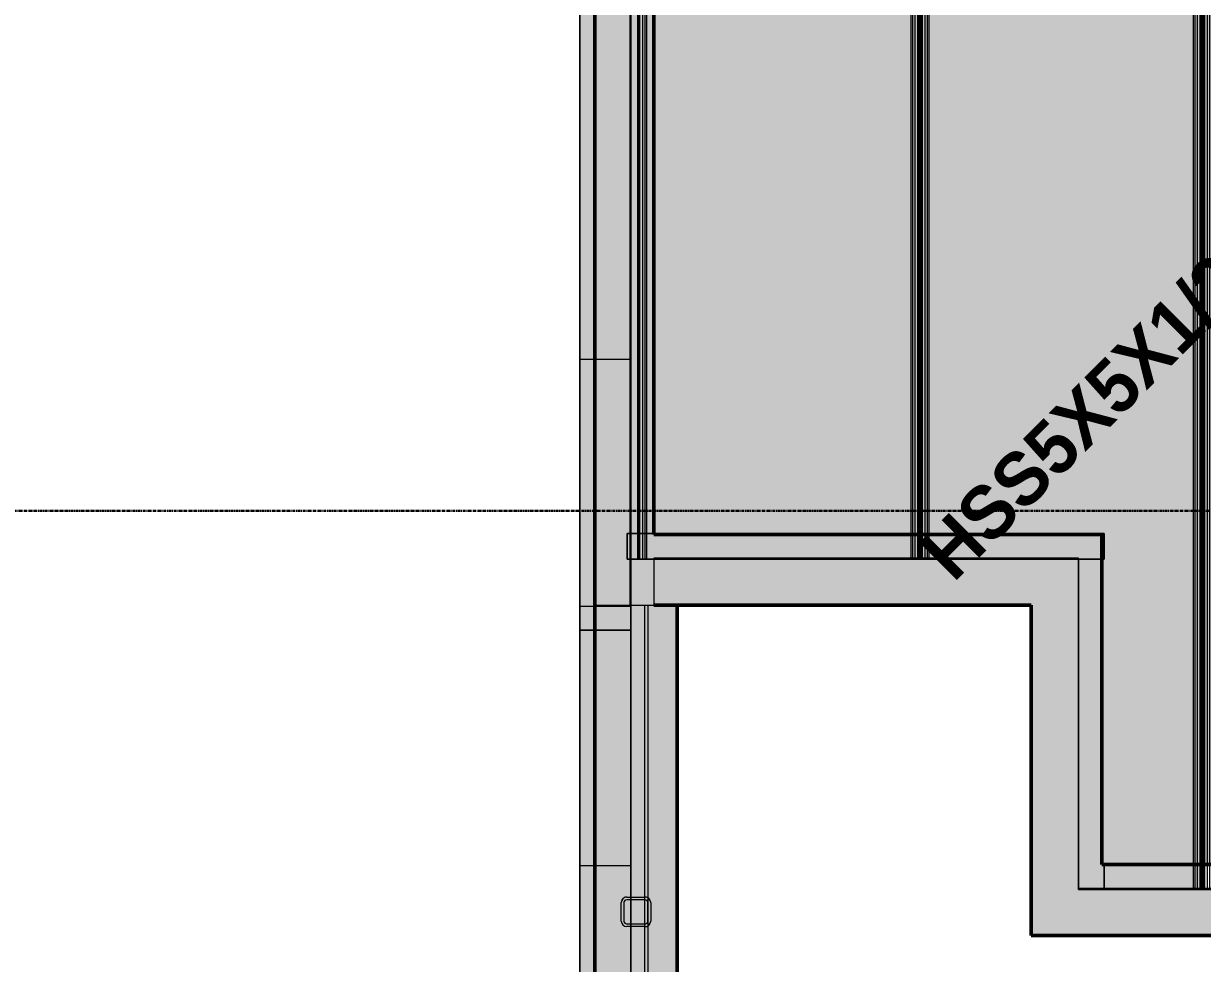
# Model space of a CAD drawing. Header units: inches. Extents: x -4126 to 593, y 9773 to 12297.
# Drawn here: x -3926.2 to -3726.3, y 11770.4 to 11929.9 of the extents above; entities that cross this region are included whole.
import ezdxf

# ---------------------------------------------------------------- set-up
doc = ezdxf.new("R2010")
doc.units = ezdxf.units.IN
doc.header["$MEASUREMENT"] = 0
doc.linetypes.add('Grid Line 1_2_', pattern=[0.875, 0.5, -0.125, 0.125, -0.125])
for name, color, linetype, lineweight in [('A-WALL', 113, 'Continuous', 13), ('S-BEAM', 12, 'Continuous', 9), ('S-COLS', 52, 'Continuous', 9), ('S-COLS-IDEN', 171, 'Continuous', 30), ('S-FNDN', 32, 'Continuous', 13), ('S-GRID', 1, 'Continuous', 9)]:
    doc.layers.add(name, color=color, linetype=linetype, lineweight=lineweight)
doc.styles.add('Century Gothic_B', font='GOTHICB.TTF', dxfattribs={"height": 9})

# ---------------------------------------------------------------- blocks, each defined once
blk = doc.blocks.new('CTR - 1st Phase - Shell_rvt-1-FRAMING PLAN - 1ST FLOOR')
at = {"layer": 'A-WALL', "lineweight": 5, "transparency": 33554585}
h = blk.add_hatch(color=13, dxfattribs=at)
h.paths.add_polyline_path([(-3829.32, 11872.85), (-3829.32, 11933.34), (-3831.82, 11933.34), (-3831.82, 11872.85)], flags=0)
h.paths.add_polyline_path([(-3829.32, 12009.39), (-3829.32, 12032.24), (-3831.82, 12032.24), (-3831.82, 12009.39)], flags=0)
h.paths.add_polyline_path([(-3831.82, 12070.27), (-3829.32, 12070.27), (-3829.32, 12087.19), (-3823.2, 12087.19), (-3823.2, 12089.69), (-3831.82, 12089.69), (-3831.82, 12074.25)], flags=0)
h = blk.add_hatch(color=13, dxfattribs=at)
h.paths.add_polyline_path([(-3823.2, 11872.85), (-3823.2, 11933.34), (-3829.32, 11933.34), (-3829.32, 11872.85)], flags=0)
h.paths.add_polyline_path([(-3829.32, 12009.39), (-3823.2, 12009.39), (-3823.2, 12032.24), (-3829.32, 12032.24), (-3829.32, 12031.2)], flags=0)
h.paths.add_polyline_path([(-3829.32, 12070.27), (-3823.2, 12070.27), (-3823.2, 12077.19), (-3829.32, 12077.19), (-3829.32, 12074.25)], flags=0)
h.paths.add_polyline_path([(-3823.2, 12081.06), (-3823.2, 12087.19), (-3829.32, 12087.19)], flags=0)
for points in [[(-3831.82, 11830.99), (-3829.32, 11830.99), (-3829.32, 11872.85), (-3831.82, 11872.85), (-3831.82, 11831.19)], [(-3829.32, 11830.99), (-3823.2, 11830.99), (-3823.2, 11838.99), (-3823.82, 11838.99), (-3823.82, 11843.36), (-3823.2, 11843.36), (-3823.2, 11872.85), (-3829.32, 11872.85), (-3829.32, 11831.19)], [(-3831.82, 11786.99), (-3829.32, 11786.99), (-3829.32, 11826.99), (-3831.82, 11826.99), (-3831.82, 11815.92)], [(-3829.32, 11786.99), (-3823.2, 11786.99), (-3823.2, 11826.99), (-3829.32, 11826.99), (-3829.32, 11815.92)], [(-3823.89, 11776.69), (-3823.2, 11776.69), (-3823.2, 11777.15), (-3823.89, 11777.15), (-3824.13, 11777.22), (-3824.3, 11777.39), (-3824.36, 11777.62), (-3824.36, 11780.76), (-3824.3, 11780.99), (-3824.13, 11781.16), (-3823.89, 11781.22), (-3823.2, 11781.22), (-3823.2, 11781.69), (-3823.89, 11781.69), (-3824.36, 11781.56), (-3824.72, 11781.16), (-3824.82, 11780.76), (-3824.82, 11777.62), (-3824.7, 11777.15), (-3824.3, 11776.8), (-3824.13, 11776.75)]]:
    blk.add_hatch(color=13, dxfattribs=at).paths.add_polyline_path(points, flags=0)
h = blk.add_hatch(color=13, dxfattribs=at)
h.paths.add_polyline_path([(-3829.32, 11551.9), (-3829.32, 11567.79), (-3831.82, 11567.79), (-3831.82, 11551.9)], flags=0)
h.paths.add_polyline_path([(-3831.82, 11759.79), (-3829.32, 11759.79), (-3829.32, 11786.99), (-3831.82, 11786.99), (-3831.82, 11772.87)], flags=0)
h.paths.add_polyline_path([(-3829.32, 11826.99), (-3829.32, 11830.99), (-3831.82, 11830.99), (-3831.82, 11826.99)], flags=0)
h = blk.add_hatch(color=13, dxfattribs=at)
h.paths.add_polyline_path([(-3823.32, 11551.9), (-3823.2, 11551.9), (-3823.2, 11567.79), (-3829.32, 11567.79), (-3829.32, 11551.9)], flags=0)
h.paths.add_polyline_path([(-3829.32, 11759.79), (-3823.2, 11759.79), (-3823.2, 11776.69), (-3823.89, 11776.69), (-3824.36, 11776.81), (-3824.72, 11777.22), (-3824.82, 11777.62), (-3824.82, 11780.76), (-3824.7, 11781.22), (-3824.3, 11781.58), (-3823.89, 11781.69), (-3823.2, 11781.69), (-3823.2, 11786.99), (-3829.32, 11786.99), (-3829.32, 11772.87)], flags=0)
h.paths.add_polyline_path([(-3823.2, 11777.15), (-3823.2, 11781.22), (-3823.89, 11781.22), (-3824.13, 11781.16), (-3824.3, 11780.99), (-3824.36, 11780.76), (-3824.36, 11777.62), (-3824.3, 11777.39), (-3824.13, 11777.22), (-3823.89, 11777.15)], flags=0)
h.paths.add_polyline_path([(-3829.32, 11826.99), (-3823.2, 11826.99), (-3823.2, 11830.99), (-3829.32, 11830.99), (-3829.32, 11828.15)], flags=0)
at = {"layer": 'A-WALL', "color": 253}
for p, q in [((-3831.82, 12089.69), (-3831.82, 11872.85)), ((-3823.2, 11872.85), (-3823.2, 12087.19)), ((-3831.82, 11872.85), (-3831.82, 11830.99)), ((-3829.32, 11872.85), (-3831.82, 11872.85)), ((-3823.2, 11872.85), (-3829.32, 11872.85)), ((-3823.2, 11830.99), (-3823.2, 11872.85)), ((-3831.82, 11830.99), (-3831.82, 11826.99)), ((-3829.32, 11830.99), (-3831.82, 11830.99)), ((-3823.2, 11830.99), (-3829.32, 11830.99)), ((-3823.2, 11826.99), (-3823.2, 11830.99)), ((-3831.82, 11826.99), (-3831.82, 11786.99)), ((-3831.82, 11826.99), (-3829.32, 11826.99)), ((-3829.32, 11826.99), (-3823.2, 11826.99)), ((-3823.2, 11786.99), (-3823.2, 11826.99)), ((-3831.82, 11786.99), (-3831.82, 11759.79)), ((-3829.32, 11786.99), (-3831.82, 11786.99)), ((-3823.2, 11786.99), (-3829.32, 11786.99)), ((-3823.2, 11781.69), (-3823.2, 11786.99)), ((-3823.2, 11781.22), (-3823.2, 11781.69)), ((-3823.2, 11777.15), (-3823.2, 11781.22)), ((-3823.2, 11776.69), (-3823.2, 11777.15)), ((-3823.2, 11759.79), (-3823.2, 11776.69))]:
    blk.add_line(p, q, dxfattribs=at)
at = {"layer": 'A-WALL', "color": 33}
for p, q in [((-3831.82, 11551.9), (-3831.82, 11933.34)), ((-3823.2, 11933.34), (-3823.2, 11843.36)), ((-3823.2, 11843.33), (-3823.2, 11838.99)), ((-3823.2, 11838.99), (-3823.2, 11781.69)), ((-3829.32, 11830.99), (-3831.82, 11830.99)), ((-3823.2, 11830.99), (-3829.32, 11830.99)), ((-3829.32, 11826.99), (-3831.82, 11826.99)), ((-3823.2, 11826.99), (-3829.32, 11826.99)), ((-3829.32, 11786.99), (-3831.82, 11786.99)), ((-3823.2, 11786.99), (-3829.32, 11786.99)), ((-3823.2, 11781.69), (-3823.2, 11781.22)), ((-3823.2, 11781.22), (-3823.2, 11777.15)), ((-3823.2, 11777.15), (-3823.2, 11776.69)), ((-3823.2, 11776.69), (-3823.2, 11556.21))]:
    blk.add_line(p, q, dxfattribs=at)
blk = doc.blocks.new('CTR - 1st Phase - Common Walls_rvt-1-FRAMING PLAN - 1ST FLOOR')
at = {"layer": 'A-WALL', "lineweight": 5, "transparency": 33554585}
for points in [[(-3823.2, 11838.99), (-3823.2, 11843.36), (-3823.82, 11843.36), (-3823.82, 11838.99)], [(-3822.07, 11838.99), (-3822.07, 11843.36), (-3823.2, 11843.33), (-3823.2, 11838.99)], [(-3774.23, 11843.19), (-3773.77, 11843.19), (-3773.77, 11843.36), (-3774.61, 11843.36), (-3774.61, 11843.19)], [(-3773.77, 11838.99), (-3773.77, 11839.19), (-3774.61, 11839.19), (-3774.61, 11838.99), (-3774.15, 11838.99)], [(-3747.52, 11838.99), (-3747.35, 11839.19), (-3755.32, 11839.19), (-3755.32, 11838.99)], [(-3747.32, 11838.99), (-3747.34, 11839.17), (-3747.52, 11838.99)], [(-3727.55, 11787.19), (-3727.15, 11787.19), (-3727.15, 11787.36), (-3727.55, 11787.36)], [(-3727.15, 11782.99), (-3727.15, 11783.19), (-3727.55, 11783.19), (-3727.55, 11782.99)]]:
    blk.add_hatch(color=8, dxfattribs=at).paths.add_polyline_path(points, flags=0)
h = blk.add_hatch(color=8, dxfattribs=at)
h.paths.add_polyline_path([(-3822.03, 11838.99), (-3821.66, 11838.99), (-3821.66, 11843.36), (-3822.07, 11843.36), (-3822.07, 11838.99)], flags=0)
h.paths.add_polyline_path([(-3774.19, 11839.19), (-3773.77, 11839.19), (-3773.77, 11843.19), (-3774.61, 11843.19), (-3774.61, 11839.19), (-3774.23, 11839.19)], flags=0)
h = blk.add_hatch(color=8, dxfattribs=at)
h.paths.add_polyline_path([(-3821.66, 11838.99), (-3821.23, 11838.99), (-3821.23, 11843.36), (-3821.66, 11843.36), (-3821.66, 11839.19)], flags=0)
h.paths.add_polyline_path([(-3820.83, 11838.99), (-3819.32, 11838.99), (-3819.32, 11839.19), (-3775.43, 11839.19), (-3775.43, 11843.19), (-3819.32, 11843.19), (-3819.32, 11843.36), (-3820.83, 11843.36), (-3820.83, 11839.19)], flags=0)
h.paths.add_polyline_path([(-3743.32, 11838.99), (-3743.32, 11843.19), (-3772.95, 11843.19), (-3772.95, 11839.19), (-3747.32, 11839.19), (-3747.32, 11838.99)], flags=0)
h.paths.add_polyline_path([(-3774.61, 11839.19), (-3774.61, 11843.19), (-3775.04, 11843.19), (-3775.04, 11839.19)], flags=0)
h.paths.add_polyline_path([(-3773.77, 11839.19), (-3773.34, 11839.19), (-3773.34, 11843.19), (-3773.77, 11843.19), (-3773.77, 11840.5)], flags=0)
h = blk.add_hatch(color=8, dxfattribs=at)
h.paths.add_polyline_path([(-3821.23, 11838.99), (-3820.83, 11838.99), (-3820.83, 11843.36), (-3821.23, 11843.36), (-3821.23, 11839.19)], flags=0)
h.paths.add_polyline_path([(-3773.34, 11839.19), (-3772.95, 11839.19), (-3772.95, 11843.19), (-3773.34, 11843.19), (-3773.34, 11840.48)], flags=0)
h.paths.add_polyline_path([(-3775.04, 11839.19), (-3775.04, 11843.19), (-3775.43, 11843.19), (-3775.43, 11839.19)], flags=0)
h = blk.add_hatch(color=8, dxfattribs=at)
h.paths.add_polyline_path([(-3775.43, 11838.99), (-3775.04, 11838.99), (-3775.04, 11839.19), (-3775.43, 11839.19)], flags=0)
h.paths.add_polyline_path([(-3773.34, 11838.99), (-3772.95, 11838.99), (-3772.95, 11839.19), (-3773.34, 11839.19)], flags=0)
h.paths.add_polyline_path([(-3743.32, 11838.99), (-3742.95, 11838.99), (-3742.95, 11843.36), (-3772.95, 11843.36), (-3772.95, 11843.19), (-3743.32, 11843.19), (-3743.32, 11842.99)], flags=0)
h.paths.add_polyline_path([(-3801.85, 11843.19), (-3775.43, 11843.19), (-3775.43, 11843.36), (-3819.32, 11843.36), (-3819.32, 11843.19)], flags=0)
h.paths.add_polyline_path([(-3773.77, 11843.19), (-3773.34, 11843.19), (-3773.34, 11843.36), (-3773.77, 11843.36)], flags=0)
h.paths.add_polyline_path([(-3775.04, 11843.19), (-3774.61, 11843.19), (-3774.61, 11843.36), (-3775.04, 11843.36)], flags=0)
h = blk.add_hatch(color=8, dxfattribs=at)
h.paths.add_polyline_path([(-3775.04, 11843.19), (-3775.04, 11843.36), (-3775.43, 11843.36), (-3775.43, 11843.19)], flags=0)
h.paths.add_polyline_path([(-3772.95, 11843.19), (-3772.95, 11843.36), (-3773.34, 11843.36), (-3773.34, 11843.19)], flags=0)
h = blk.add_hatch(color=8, dxfattribs=at)
h.paths.add_polyline_path([(-3775.04, 11838.99), (-3774.61, 11838.99), (-3774.61, 11839.19), (-3775.04, 11839.19)], flags=0)
h.paths.add_polyline_path([(-3819.32, 11838.99), (-3775.43, 11838.99), (-3775.43, 11839.19), (-3819.32, 11839.19)], flags=0)
h.paths.add_polyline_path([(-3773.77, 11838.99), (-3773.34, 11838.99), (-3773.34, 11839.19), (-3773.77, 11839.19)], flags=0)
h.paths.add_polyline_path([(-3772.95, 11838.99), (-3755.32, 11838.99), (-3755.32, 11839.19), (-3772.95, 11839.19)], flags=0)
h = blk.add_hatch(color=8, dxfattribs=at)
h.paths.add_polyline_path([(-3727.15, 11783.19), (-3727.15, 11787.19), (-3727.55, 11787.19), (-3727.55, 11783.19)], flags=0)
h.paths.add_polyline_path([(-3725.89, 11787.19), (-3725.89, 11787.36), (-3727.15, 11787.36), (-3727.15, 11787.19), (-3726.27, 11787.19)], flags=0)
h.paths.add_polyline_path([(-3742.95, 11787.19), (-3727.55, 11787.19), (-3727.55, 11787.36), (-3742.95, 11787.36)], flags=0)
h.paths.add_polyline_path([(-3247.49, 11787.19), (-3247.07, 11787.19), (-3247.07, 11787.36), (-3247.91, 11787.36), (-3247.91, 11787.19), (-3247.53, 11787.19)], flags=0)
h.paths.add_polyline_path([(-3294.95, 11787.19), (-3294.95, 11787.36), (-3295.79, 11787.36), (-3295.79, 11787.19), (-3295.33, 11787.19)], flags=0)
h.paths.add_polyline_path([(-3342.84, 11787.19), (-3342.84, 11787.36), (-3343.67, 11787.36), (-3343.67, 11787.19), (-3343.21, 11787.19)], flags=0)
h.paths.add_polyline_path([(-3678.43, 11787.19), (-3678.01, 11787.19), (-3678.01, 11787.36), (-3678.84, 11787.36), (-3678.84, 11787.19), (-3678.47, 11787.19)], flags=0)
h.paths.add_polyline_path([(-3390.72, 11787.19), (-3390.72, 11787.36), (-3391.55, 11787.36), (-3391.55, 11787.19), (-3391.09, 11787.19)], flags=0)
h.paths.add_polyline_path([(-3630.54, 11787.19), (-3630.13, 11787.19), (-3630.13, 11787.36), (-3630.96, 11787.36), (-3630.96, 11787.19), (-3630.59, 11787.19)], flags=0)
h.paths.add_polyline_path([(-3438.6, 11787.19), (-3438.6, 11787.36), (-3439.43, 11787.36), (-3439.43, 11787.19), (-3438.98, 11787.19)], flags=0)
h.paths.add_polyline_path([(-3582.66, 11787.19), (-3582.25, 11787.19), (-3582.25, 11787.36), (-3583.08, 11787.36), (-3583.08, 11787.19), (-3582.7, 11787.19)], flags=0)
h.paths.add_polyline_path([(-3486.48, 11787.19), (-3486.48, 11787.36), (-3487.32, 11787.36), (-3487.32, 11787.19), (-3486.86, 11787.19)], flags=0)
h.paths.add_polyline_path([(-3534.78, 11787.19), (-3534.36, 11787.19), (-3534.36, 11787.36), (-3535.2, 11787.36), (-3535.2, 11787.19), (-3534.82, 11787.19)], flags=0)
h = blk.add_hatch(color=8, dxfattribs=at)
h.paths.add_polyline_path([(-3391.55, 11783.19), (-3390.72, 11783.19), (-3390.72, 11787.19), (-3391.55, 11787.19), (-3391.55, 11786.1)], flags=0)
h.paths.add_polyline_path([(-3247.07, 11783.19), (-3247.07, 11787.19), (-3247.91, 11787.19), (-3247.91, 11783.19), (-3247.45, 11783.19)], flags=0)
h.paths.add_polyline_path([(-3582.25, 11783.19), (-3582.25, 11787.19), (-3583.08, 11787.19), (-3583.08, 11783.19), (-3582.62, 11783.19)], flags=0)
h.paths.add_polyline_path([(-3534.78, 11783.19), (-3534.36, 11783.19), (-3534.36, 11787.19), (-3535.2, 11787.19), (-3535.2, 11783.19), (-3534.82, 11783.19)], flags=0)
h.paths.add_polyline_path([(-3726.31, 11783.19), (-3725.89, 11783.19), (-3725.89, 11787.19), (-3727.15, 11787.19), (-3727.15, 11783.19), (-3726.35, 11783.19)], flags=0)
h.paths.add_polyline_path([(-3294.95, 11783.19), (-3294.95, 11787.19), (-3295.79, 11787.19), (-3295.79, 11783.19), (-3295.33, 11783.19)], flags=0)
h.paths.add_polyline_path([(-3742.95, 11783.19), (-3727.55, 11783.19), (-3727.55, 11787.19), (-3742.95, 11787.18)], flags=0)
h.paths.add_polyline_path([(-3342.84, 11783.19), (-3342.84, 11787.19), (-3343.67, 11787.19), (-3343.67, 11783.19), (-3343.21, 11783.19)], flags=0)
h.paths.add_polyline_path([(-3486.9, 11783.19), (-3486.48, 11783.19), (-3486.48, 11787.19), (-3487.32, 11787.19), (-3487.32, 11783.19), (-3486.94, 11783.19)], flags=0)
h.paths.add_polyline_path([(-3630.13, 11783.19), (-3630.13, 11787.19), (-3630.96, 11787.19), (-3630.96, 11783.19), (-3630.5, 11783.19)], flags=0)
h.paths.add_polyline_path([(-3678.43, 11783.19), (-3678.01, 11783.19), (-3678.01, 11787.19), (-3678.84, 11787.19), (-3678.84, 11783.19), (-3678.47, 11783.19)], flags=0)
h.paths.add_polyline_path([(-3439.02, 11783.19), (-3438.6, 11783.19), (-3438.6, 11787.19), (-3439.43, 11787.19), (-3439.43, 11783.19), (-3439.06, 11783.19)], flags=0)
h = blk.add_hatch(color=8, dxfattribs=at)
h.paths.add_polyline_path([(-3247.07, 11782.99), (-3247.07, 11783.19), (-3247.91, 11783.19), (-3247.91, 11782.99), (-3247.45, 11782.99)], flags=0)
h.paths.add_polyline_path([(-3726.35, 11782.99), (-3725.89, 11782.99), (-3725.89, 11783.19), (-3727.15, 11783.19), (-3727.15, 11782.99), (-3726.72, 11782.99)], flags=0)
h.paths.add_polyline_path([(-3727.55, 11782.99), (-3727.55, 11783.19), (-3742.95, 11783.19), (-3742.95, 11782.99), (-3733.92, 11782.99)], flags=0)
h.paths.add_polyline_path([(-3294.95, 11782.99), (-3294.95, 11783.19), (-3295.79, 11783.19), (-3295.79, 11782.99), (-3295.33, 11782.99)], flags=0)
h.paths.add_polyline_path([(-3678.43, 11782.99), (-3678.01, 11782.99), (-3678.01, 11783.19), (-3678.84, 11783.19), (-3678.84, 11782.99), (-3678.47, 11782.99)], flags=0)
h.paths.add_polyline_path([(-3343.21, 11782.99), (-3342.84, 11782.99), (-3342.84, 11783.19), (-3343.67, 11783.19), (-3343.67, 11782.99), (-3343.25, 11782.99)], flags=0)
h.paths.add_polyline_path([(-3630.54, 11782.99), (-3630.13, 11782.99), (-3630.13, 11783.19), (-3630.96, 11783.19), (-3630.96, 11782.99), (-3630.59, 11782.99)], flags=0)
h.paths.add_polyline_path([(-3390.72, 11782.99), (-3390.72, 11783.19), (-3391.55, 11783.19), (-3391.55, 11782.99), (-3391.09, 11782.99)], flags=0)
h.paths.add_polyline_path([(-3582.66, 11782.99), (-3582.25, 11782.99), (-3582.25, 11783.19), (-3583.08, 11783.19), (-3583.08, 11782.99), (-3582.7, 11782.99)], flags=0)
h.paths.add_polyline_path([(-3438.6, 11782.99), (-3438.6, 11783.19), (-3439.43, 11783.19), (-3439.43, 11782.99), (-3438.98, 11782.99)], flags=0)
h.paths.add_polyline_path([(-3534.78, 11782.99), (-3534.36, 11782.99), (-3534.36, 11783.19), (-3535.2, 11783.19), (-3535.2, 11782.99), (-3534.82, 11782.99)], flags=0)
h.paths.add_polyline_path([(-3486.48, 11782.99), (-3486.48, 11783.19), (-3487.32, 11783.19), (-3487.32, 11782.99), (-3486.86, 11782.99)], flags=0)
at = {"layer": 'A-WALL', "color": 33}
for p, q in [((-3823.82, 11843.36), (-3823.2, 11843.36)), ((-3823.2, 11843.36), (-3823.82, 11843.36)), ((-3823.82, 11838.99), (-3823.82, 11843.36)), ((-3823.82, 11843.36), (-3823.82, 11838.99)), ((-3823.82, 11838.99), (-3823.2, 11838.99)), ((-3823.2, 11838.99), (-3823.82, 11838.99))]:
    blk.add_line(p, q, dxfattribs=at)
at = {"layer": 'A-WALL', "color": 253}
for p, q in [((-3823.2, 11843.36), (-3822.07, 11843.36)), ((-3822.07, 11843.36), (-3823.2, 11843.36)), ((-3822.03, 11843.36), (-3821.66, 11843.36)), ((-3821.66, 11843.36), (-3821.23, 11843.36)), ((-3821.23, 11843.36), (-3821.66, 11843.36)), ((-3821.23, 11843.36), (-3820.83, 11843.36)), ((-3820.83, 11843.36), (-3819.32, 11843.36)), ((-3819.32, 11843.36), (-3820.83, 11843.36)), ((-3819.32, 11843.36), (-3775.43, 11843.36)), ((-3775.43, 11843.36), (-3775.04, 11843.36)), ((-3775.04, 11843.36), (-3774.61, 11843.36)), ((-3774.61, 11843.36), (-3774.23, 11843.36)), ((-3774.15, 11843.36), (-3773.77, 11843.36)), ((-3773.77, 11843.36), (-3773.34, 11843.36)), ((-3773.34, 11843.36), (-3772.95, 11843.36)), ((-3772.95, 11843.36), (-3742.95, 11843.36)), ((-3742.95, 11838.99), (-3742.95, 11843.36)), ((-3823.2, 11838.99), (-3822.07, 11838.99)), ((-3822.07, 11838.99), (-3823.2, 11838.99)), ((-3821.66, 11838.99), (-3822.03, 11838.99)), ((-3821.66, 11838.99), (-3821.23, 11838.99)), ((-3821.23, 11838.99), (-3821.66, 11838.99)), ((-3820.83, 11838.99), (-3821.23, 11838.99)), ((-3820.83, 11838.99), (-3819.32, 11838.99)), ((-3819.32, 11838.99), (-3820.83, 11838.99)), ((-3775.43, 11838.99), (-3819.32, 11838.99)), ((-3775.04, 11838.99), (-3775.43, 11838.99)), ((-3774.61, 11838.99), (-3775.04, 11838.99)), ((-3774.23, 11838.99), (-3774.61, 11838.99)), ((-3773.77, 11838.99), (-3774.15, 11838.99)), ((-3747.52, 11838.99), (-3747.32, 11838.99)), ((-3742.95, 11787.36), (-3727.55, 11787.36)), ((-3742.95, 11787.36), (-3742.95, 11787.18)), ((-3742.95, 11787.18), (-3742.95, 11783.19)), ((-3727.15, 11787.36), (-3726.35, 11787.36)), ((-3742.95, 11783.19), (-3742.95, 11782.99)), ((-3727.55, 11782.99), (-3742.95, 11782.99)), ((-3727.15, 11782.99), (-3727.55, 11782.99)), ((-3726.35, 11782.99), (-3727.15, 11782.99))]:
    blk.add_line(p, q, dxfattribs=at)
at = {"layer": 'A-WALL', "color": 9}
for p, q in [((-3821.66, 11843.36), (-3822.03, 11843.36)), ((-3820.83, 11843.36), (-3821.23, 11843.36)), ((-3775.43, 11843.36), (-3819.32, 11843.36)), ((-3775.04, 11843.36), (-3775.43, 11843.36)), ((-3774.23, 11843.36), (-3775.04, 11843.36)), ((-3773.34, 11843.36), (-3774.15, 11843.36)), ((-3772.95, 11843.36), (-3773.34, 11843.36)), ((-3742.95, 11843.36), (-3772.95, 11843.36)), ((-3742.95, 11843.36), (-3742.95, 11838.99)), ((-3822.03, 11838.99), (-3821.66, 11838.99)), ((-3821.23, 11838.99), (-3820.83, 11838.99)), ((-3819.32, 11838.99), (-3775.43, 11838.99)), ((-3775.43, 11838.99), (-3775.04, 11838.99)), ((-3775.04, 11838.99), (-3774.61, 11838.99)), ((-3774.61, 11838.99), (-3774.23, 11838.99)), ((-3774.15, 11838.99), (-3773.77, 11838.99)), ((-3773.77, 11838.99), (-3773.34, 11838.99)), ((-3773.34, 11838.99), (-3773.77, 11838.99)), ((-3773.34, 11838.99), (-3772.95, 11838.99)), ((-3772.95, 11838.99), (-3773.34, 11838.99)), ((-3772.95, 11838.99), (-3747.52, 11838.99)), ((-3755.32, 11838.99), (-3772.95, 11838.99)), ((-3747.52, 11838.99), (-3755.32, 11838.99)), ((-3747.32, 11838.99), (-3747.52, 11838.99)), ((-3747.32, 11838.99), (-3743.32, 11838.99)), ((-3743.32, 11838.99), (-3747.32, 11838.99)), ((-3743.32, 11838.99), (-3742.95, 11838.99)), ((-3742.95, 11838.99), (-3743.32, 11838.99)), ((-3727.55, 11787.36), (-3742.95, 11787.36)), ((-3742.95, 11787.18), (-3742.95, 11787.36)), ((-3742.95, 11783.19), (-3742.95, 11787.18)), ((-3727.15, 11787.36), (-3727.55, 11787.36)), ((-3727.55, 11787.36), (-3727.15, 11787.36)), ((-3726.35, 11787.36), (-3727.15, 11787.36)), ((-3742.95, 11782.99), (-3742.95, 11783.19)), ((-3742.95, 11782.99), (-3727.55, 11782.99)), ((-3727.55, 11782.99), (-3727.15, 11782.99)), ((-3727.15, 11782.99), (-3726.35, 11782.99))]:
    blk.add_line(p, q, dxfattribs=at)
blk = doc.blocks.new('034100 - Precast Structural Concrete - Solid Plank - 12_-1872632-FRAMING PLAN - 1ST FLOOR')
at = {"layer": 'S-BEAM', "transparency": 33554483}
for points in [[(4, 23.52), (4, 23.9), (0.12, 23.9), (0.12, 23.52), (3.76, 23.52)], [(4, 23.09), (0.12, 23.09), (0.12, 22.7), (4, 22.7)], [(237.82, 23.52), (237.82, 23.9), (4, 23.9), (4, 23.52), (136.1, 23.52)], [(237.82, 23.09), (4, 23.09), (4, 22.7), (237.82, 22.7)], [(237.82, 23.9), (237.82, 23.94), (136.1, 23.9)], [(2.49, -22.7), (0.12, -22.7), (0.12, -23.09), (2.1, -23.09)], [(237.82, -23.9), (237.82, -23.52), (0.12, -23.52), (0.12, -23.9), (222.21, -23.9)], [(237.82, -23.09), (237.82, -22.7), (2.49, -22.7), (2.1, -23.09), (237.64, -23.09)], [(237.82, -23.94), (237.82, -23.9), (222.21, -23.94)]]:
    blk.add_hatch(color=256, dxfattribs=at).paths.add_polyline_path(points, flags=0)
h = blk.add_hatch(color=256, dxfattribs=at)
h.paths.add_polyline_path([(4, 22.7), (0.12, 22.7), (0.12, -22.7), (2.49, -22.7), (4, -21.19), (4, -3.72)], flags=0)
h.paths.add_polyline_path([(4, 23.09), (4, 23.52), (0.12, 23.52), (0.12, 23.09), (3.76, 23.09)], flags=0)
h.paths.add_polyline_path([(2.1, -23.09), (0.12, -23.09), (0.12, -23.52), (1.67, -23.52)], flags=0)
h = blk.add_hatch(color=256, dxfattribs=at)
h.paths.add_polyline_path([(237.82, 23.09), (237.82, 23.52), (4, 23.52), (4, 23.09), (136.1, 23.09)], flags=0)
h.paths.add_polyline_path([(237.82, -3.72), (237.82, 22.7), (4, 22.7), (4, -21.19), (237.82, -21.19)], flags=0)
h = blk.add_hatch(color=256, dxfattribs=at)
h.paths.add_polyline_path([(237.82, -21.19), (4, -21.19), (2.49, -22.7), (237.82, -22.7), (237.82, -22.13)], flags=0)
h.paths.add_polyline_path([(237.82, -23.52), (237.82, -23.09), (2.1, -23.09), (1.67, -23.52), (237.56, -23.52)], flags=0)
at = {"layer": 'S-BEAM'}
for p, q in [((0, 23.94), (0, 23.9)), ((0, 23.94), (4, 23.94)), ((0, 23.76), (0, 23.9)), ((0, 23.9), (0, 23.52)), ((0, 23.9), (4, 23.9)), ((0, 22.7), (0, 23.76)), ((0, 23.76), (4, 23.76)), ((0, 23.76), (4, 23.76)), ((0, 23.52), (0, -23.52)), ((0, 23.52), (4, 23.52)), ((0, 22.7), (0, 23.09)), ((0, 23.09), (0, 22.7)), ((0, 23.09), (4, 23.09)), ((0, 23.09), (4, 23.09)), ((0, 22.4), (0, 22.7)), ((0, 22.7), (4, 22.7)), ((0, -22.4), (0, 22.4)), ((0, 22.4), (4, 22.4)), ((4, 23.94), (238, 23.94)), ((4, 23.9), (238, 23.9)), ((4, 23.76), (238, 23.76)), ((4, 23.76), (238, 23.76)), ((4, 23.52), (238, 23.52)), ((4, 23.09), (238, 23.09)), ((4, 23.09), (238, 23.09)), ((4, 22.7), (238, 22.7)), ((4, 22.4), (238, 22.4)), ((238, 23.94), (242, 23.94)), ((238, 23.9), (242, 23.9)), ((238, 23.76), (242, 23.76)), ((238, 23.76), (242, 23.76)), ((238, 23.52), (242.2, 23.52)), ((238, 23.09), (242, 23.09)), ((238, 23.09), (242, 23.09)), ((238, 22.7), (242, 22.7)), ((238, 22.4), (242, 22.4)), ((242, 23.94), (242.2, 23.94)), ((242, 23.9), (242.2, 23.9)), ((242, 23.76), (242.2, 23.76)), ((242, 23.76), (242.2, 23.76)), ((242, 23.09), (242.2, 23.09)), ((242, 23.09), (242.2, 23.09)), ((242, 22.7), (242.2, 22.7)), ((242, 22.4), (242.2, 22.4)), ((242.2, 23.9), (242.2, 23.94)), ((242.2, 23.52), (242.2, 23.9)), ((242.2, 23.9), (242.2, 23.76)), ((242.2, 23.76), (242.2, 23.52)), ((242.2, -23.52), (242.2, 23.52)), ((242.2, 23.52), (242.2, 22.7)), ((242.2, 22.7), (242.2, 23.09)), ((242.2, 23.09), (242.2, 22.7)), ((242.2, 22.7), (242.2, 22.4)), ((242.2, 22.4), (242.2, -21.19)), ((242.2, -21.19), (242.2, -22.4)), ((0, -22.7), (0, -22.4)), ((0, -22.4), (2.79, -22.4)), ((0, -23.76), (0, -22.7)), ((0, -22.7), (0, -23.09)), ((0, -23.09), (0, -22.7)), ((0, -22.7), (2.49, -22.7)), ((0, -23.09), (2.1, -23.09)), ((0, -23.09), (2.1, -23.09)), ((0, -23.52), (0, -23.9)), ((242.2, -23.52), (0, -23.52)), ((0, -23.9), (0, -23.76)), ((242.2, -23.76), (0, -23.76)), ((0, -23.76), (242.2, -23.76)), ((0, -23.9), (0, -23.94)), ((0, -23.9), (242.2, -23.9)), ((0, -23.94), (242.2, -23.94)), ((2.1, -23.09), (242.2, -23.09)), ((2.1, -23.09), (242.2, -23.09)), ((2.49, -22.7), (242.2, -22.7)), ((2.79, -22.4), (242.2, -22.4)), ((242.2, -22.4), (242.2, -22.7)), ((242.2, -22.7), (242.2, -23.09)), ((242.2, -23.09), (242.2, -22.7)), ((242.2, -22.7), (242.2, -23.52)), ((242.2, -23.52), (242.2, -23.76)), ((242.2, -23.9), (242.2, -23.52)), ((242.2, -23.76), (242.2, -23.9)), ((242.2, -23.94), (242.2, -23.9))]:
    blk.add_line(p, q, dxfattribs=at)
blk = doc.blocks.new('034100 - Precast Structural Concrete - Solid Plank - 12_-1872631-FRAMING PLAN - 1ST FLOOR')
at = {"layer": 'S-BEAM', "transparency": 33554483}
for points in [[(4, 23.52), (4, 23.9), (0.12, 23.9), (0.12, 23.52), (3.25, 23.52)], [(4, 23.09), (0.12, 23.09), (0.12, 22.7), (4, 22.7)], [(293.83, 23.52), (293.83, 23.9), (4, 23.9), (4, 23.52), (136.1, 23.52)], [(293.83, 23.09), (4, 23.09), (4, 22.7), (293.83, 22.7)], [(293.83, 23.9), (293.83, 23.94), (136.1, 23.9)], [(4, -22.7), (0.12, -22.7), (0.12, -23.09), (4, -23.09)], [(4, -23.9), (4, -23.52), (0.12, -23.52), (0.12, -23.9), (3.5, -23.9)], [(4, -23.94), (4, -23.9), (3.5, -23.94)], [(293.83, -22.7), (4, -22.7), (4, -23.09), (293.83, -23.09)], [(293.83, -23.52), (4, -23.52), (4, -23.9), (293.83, -23.9)], [(293.83, -23.94), (293.83, -23.9), (242.2, -23.94)]]:
    blk.add_hatch(color=256, dxfattribs=at).paths.add_polyline_path(points, flags=0)
h = blk.add_hatch(color=256, dxfattribs=at)
h.paths.add_polyline_path([(4, -23.09), (0.12, -23.09), (0.12, -23.52), (4, -23.52)], flags=0)
h.paths.add_polyline_path([(4, -22.7), (4, 22.7), (0.12, 22.7), (0.12, -22.7), (3.49, -22.7)], flags=0)
h.paths.add_polyline_path([(4, 23.09), (4, 23.52), (0.12, 23.52), (0.12, 23.09), (3.25, 23.09)], flags=0)
h = blk.add_hatch(color=256, dxfattribs=at)
h.paths.add_polyline_path([(293.83, -23.52), (293.83, -23.09), (4, -23.09), (4, -23.52), (136.1, -23.52)], flags=0)
h.paths.add_polyline_path([(293.83, 23.09), (293.83, 23.52), (4, 23.52), (4, 23.09), (136.1, 23.09)], flags=0)
h.paths.add_polyline_path([(293.83, 22.7), (4, 22.7), (4, -22.7), (293.83, -22.7)], flags=0)
at = {"layer": 'S-BEAM'}
for p, q in [((0, 23.94), (0, 23.9)), ((0, 23.94), (4, 23.94)), ((0, 23.76), (0, 23.9)), ((0, 23.9), (0, 23.52)), ((0, 23.9), (4, 23.9)), ((0, 22.7), (0, 23.76)), ((0, 23.76), (4, 23.76)), ((0, 23.76), (4, 23.76)), ((0, 23.52), (0, -23.52)), ((0, 23.52), (4, 23.52)), ((0, 22.7), (0, 23.09)), ((0, 23.09), (0, 22.7)), ((0, 23.09), (4, 23.09)), ((0, 23.09), (4, 23.09)), ((0, 22.4), (0, 22.7)), ((0, 22.7), (4, 22.7)), ((0, -22.4), (0, 22.4)), ((0, 22.4), (4, 22.4)), ((4, 23.94), (294, 23.94)), ((4, 23.9), (294, 23.9)), ((4, 23.76), (294, 23.76)), ((4, 23.76), (294, 23.76)), ((4, 23.52), (294, 23.52)), ((4, 23.09), (294, 23.09)), ((4, 23.09), (294, 23.09)), ((4, 22.7), (294, 22.7)), ((4, 22.4), (294, 22.4)), ((294, 23.94), (298, 23.94)), ((294, 23.9), (298, 23.9)), ((294, 23.76), (298, 23.76)), ((294, 23.76), (298, 23.76)), ((294, 23.52), (298.2, 23.52)), ((294, 23.09), (298, 23.09)), ((294, 23.09), (298, 23.09)), ((294, 22.7), (298, 22.7)), ((294, 22.4), (298, 22.4)), ((298, 23.94), (298.2, 23.94)), ((298, 23.9), (298.2, 23.9)), ((298, 23.76), (298.2, 23.76)), ((298, 23.76), (298.2, 23.76)), ((298, 23.09), (298.2, 23.09)), ((298, 23.09), (298.2, 23.09)), ((298, 22.7), (298.2, 22.7)), ((298, 22.4), (298.2, 22.4)), ((298.2, 23.9), (298.2, 23.94)), ((298.2, 23.52), (298.2, 23.9)), ((298.2, 23.9), (298.2, 23.76)), ((298.2, 23.76), (298.2, 23.52)), ((298.2, -23.52), (298.2, 23.52)), ((298.2, 23.52), (298.2, 22.7)), ((298.2, 22.7), (298.2, 23.09)), ((298.2, 23.09), (298.2, 22.7)), ((298.2, 22.7), (298.2, 22.4)), ((298.2, 22.4), (298.2, -22.4)), ((0, -22.7), (0, -22.4)), ((0, -22.4), (4, -22.4)), ((0, -23.76), (0, -22.7)), ((0, -22.7), (0, -23.09)), ((0, -23.09), (0, -22.7)), ((0, -22.7), (4, -22.7)), ((0, -23.09), (4, -23.09)), ((0, -23.09), (4, -23.09)), ((0, -23.52), (0, -23.9)), ((4, -23.52), (0, -23.52)), ((0, -23.9), (0, -23.76)), ((4, -23.76), (0, -23.76)), ((0, -23.76), (4, -23.76)), ((0, -23.9), (0, -23.94)), ((0, -23.9), (4, -23.9)), ((0, -23.94), (4, -23.94)), ((4, -22.4), (294, -22.4)), ((4, -22.7), (294, -22.7)), ((4, -23.09), (294, -23.09)), ((4, -23.09), (294, -23.09)), ((294, -23.52), (4, -23.52)), ((294, -23.76), (4, -23.76)), ((4, -23.76), (294, -23.76)), ((4, -23.9), (294, -23.9)), ((4, -23.94), (294, -23.94)), ((294, -22.4), (298, -22.4)), ((294, -22.7), (298, -22.7)), ((294, -23.09), (298, -23.09)), ((294, -23.09), (298, -23.09)), ((298.2, -23.52), (294, -23.52)), ((298, -23.76), (294, -23.76)), ((294, -23.76), (298, -23.76)), ((294, -23.9), (298, -23.9)), ((294, -23.94), (298, -23.94)), ((298, -22.4), (298.2, -22.4)), ((298, -22.7), (298.2, -22.7)), ((298, -23.09), (298.2, -23.09)), ((298, -23.09), (298.2, -23.09)), ((298.2, -23.76), (298, -23.76)), ((298, -23.76), (298.2, -23.76)), ((298, -23.9), (298.2, -23.9)), ((298, -23.94), (298.2, -23.94)), ((298.2, -22.4), (298.2, -22.7)), ((298.2, -22.7), (298.2, -23.09)), ((298.2, -23.09), (298.2, -22.7)), ((298.2, -22.7), (298.2, -23.52)), ((298.2, -23.52), (298.2, -23.76)), ((298.2, -23.9), (298.2, -23.52)), ((298.2, -23.76), (298.2, -23.9)), ((298.2, -23.94), (298.2, -23.9))]:
    blk.add_line(p, q, dxfattribs=at)

msp = doc.modelspace()

# ---------------------------------------------------------------- hatches: boundary and pattern name
at = {"layer": 'A-WALL', "lineweight": 5, "transparency": 33554483}
for points in [[(-3755.324, 11831.189), (-3755.324, 11838.989), (-3819.324, 11838.989), (-3819.324, 11831.189), (-3773.773, 11831.189)], [(-3211.324, 11775.189), (-3211.324, 11782.989), (-3747.324, 11782.989), (-3747.324, 11783.189), (-3755.324, 11783.189), (-3755.324, 11775.189), (-3247.072, 11775.189)]]:
    msp.add_hatch(color=256, dxfattribs=at).paths.add_polyline_path(points, flags=0)
h = msp.add_hatch(color=256, dxfattribs=at)
h.paths.add_polyline_path([(-3747.324, 11783.189), (-3747.324, 11787.189), (-3755.324, 11787.189)], flags=0)
h.paths.add_polyline_path([(-3747.324, 11831.189), (-3747.324, 11838.989), (-3747.524, 11838.989), (-3755.324, 11831.189), (-3755.124, 11831.189)], flags=0)
h = msp.add_hatch(color=256, dxfattribs=at)
h.paths.add_polyline_path([(-3747.324, 11783.189), (-3755.324, 11787.189), (-3755.324, 11783.189)], flags=0)
h.paths.add_polyline_path([(-3755.324, 11831.189), (-3747.524, 11838.989), (-3755.324, 11838.989)], flags=0)
h.paths.add_polyline_path([(-3747.324, 11787.189), (-3747.324, 11831.189), (-3755.324, 11831.189), (-3755.324, 11787.189), (-3747.99, 11787.189)], flags=0)
at = {"layer": 'S-BEAM', "lineweight": 5, "transparency": 33554483}
for points in [[(-3773.773, 11843.364), (-3773.773, 12077.189), (-3774.149, 12077.189), (-3774.149, 11843.364)], [(-3773.343, 11843.364), (-3772.95, 11843.364), (-3772.95, 12077.189), (-3773.343, 12077.189), (-3773.343, 11945.087)], [(-3727.154, 11838.989), (-3727.154, 12077.189), (-3727.548, 12077.189), (-3727.548, 11838.989)], [(-3726.725, 11838.989), (-3726.349, 11838.989), (-3726.349, 12077.189), (-3726.725, 12077.189), (-3726.725, 11945.087)], [(-3774.19, 11843.364), (-3774.149, 11843.364), (-3774.19, 11945.087)], [(-3726.349, 11838.989), (-3726.308, 11838.989), (-3726.349, 11945.087)], [(-3747.324, 11783.189), (-3743.324, 11787.189), (-3743.324, 11838.989), (-3747.324, 11838.989), (-3747.324, 11787.189)], [(-3727.154, 11787.364), (-3727.154, 11838.989), (-3727.548, 11838.989), (-3727.548, 11787.364)], [(-3726.349, 11787.364), (-3726.349, 11838.989), (-3726.725, 11838.989), (-3726.725, 11787.364)], [(-3742.949, 11783.189), (-3742.949, 11787.189), (-3743.324, 11787.189), (-3747.324, 11783.189), (-3743.324, 11783.189)], [(-3742.949, 11782.989), (-3742.949, 11783.189), (-3747.324, 11783.189), (-3747.29, 11782.989), (-3743.324, 11782.989)]]:
    msp.add_hatch(color=256, dxfattribs=at).paths.add_polyline_path(points, flags=0)
h = msp.add_hatch(color=256, dxfattribs=at)
h.paths.add_polyline_path([(-3727.548, 11838.989), (-3727.548, 12077.189), (-3772.95, 12077.189), (-3772.95, 11843.364), (-3742.949, 11843.364), (-3742.949, 11838.989)], flags=0)
h.paths.add_polyline_path([(-3726.725, 11838.989), (-3726.725, 12077.189), (-3727.154, 12077.189), (-3727.154, 11838.989)], flags=0)
h.paths.add_polyline_path([(-3773.773, 11843.364), (-3773.343, 11843.364), (-3773.343, 12077.189), (-3773.773, 12077.189), (-3773.773, 11945.087)], flags=0)
h = msp.add_hatch(color=256, dxfattribs=at)
h.paths.add_polyline_path([(-3743.324, 11787.189), (-3742.949, 11787.189), (-3742.949, 11787.364), (-3727.548, 11787.364), (-3727.548, 11838.989), (-3743.324, 11838.989), (-3743.324, 11787.364)], flags=0)
h.paths.add_polyline_path([(-3727.154, 11787.364), (-3726.725, 11787.364), (-3726.725, 11838.989), (-3727.154, 11838.989), (-3727.154, 11837.836)], flags=0)
at = {"layer": 'S-COLS', "lineweight": 5, "transparency": 33554483}
msp.add_hatch(color=256, dxfattribs=at).paths.add_polyline_path([(-3820.754, 11776.689), (-3820.289, 11776.814), (-3819.932, 11777.217), (-3819.824, 11777.619), (-3819.824, 11780.759), (-3819.948, 11781.224), (-3820.351, 11781.581), (-3820.754, 11781.689), (-3823.199, 11781.689), (-3823.199, 11781.224), (-3820.754, 11781.224), (-3820.521, 11781.162), (-3820.351, 11780.992), (-3820.289, 11780.759), (-3820.289, 11777.619), (-3820.351, 11777.387), (-3820.521, 11777.217), (-3820.754, 11777.154), (-3823.199, 11777.154), (-3823.199, 11776.689), (-3821.306, 11776.689)], flags=0)
at = {"layer": 'S-FNDN', "transparency": 33554483}
h = msp.add_hatch(color=256, dxfattribs=at)
h.paths.add_polyline_path([(-3821.655, 11831.189), (-3819.324, 11831.189), (-3819.324, 11838.989), (-3823.199, 11838.989), (-3823.199, 11831.189), (-3822.03, 11831.189)], flags=0)
h.paths.add_polyline_path([(-3823.199, 11843.364), (-3822.072, 11843.364), (-3822.072, 12077.189), (-3823.199, 12077.189), (-3823.199, 11858.976)], flags=0)
h = msp.add_hatch(color=256, dxfattribs=at)
h.paths.add_polyline_path([(-3819.324, 11556.189), (-3815.324, 11556.189), (-3815.324, 11831.189), (-3823.199, 11831.189), (-3823.199, 11781.689), (-3820.754, 11781.689), (-3820.289, 11781.565), (-3819.932, 11781.162), (-3819.824, 11780.759), (-3819.824, 11777.619), (-3819.948, 11777.154), (-3820.351, 11776.797), (-3820.754, 11776.689), (-3823.199, 11776.689), (-3823.199, 11556.189)], flags=0)
h.paths.add_polyline_path([(-3820.754, 11777.154), (-3820.521, 11777.217), (-3820.351, 11777.387), (-3820.289, 11777.619), (-3820.289, 11780.759), (-3820.351, 11780.992), (-3820.521, 11781.162), (-3820.754, 11781.224), (-3823.199, 11781.224), (-3823.199, 11777.154), (-3821.289, 11777.154)], flags=0)

# ---------------------------------------------------------------- linework, layer by layer
at = {"layer": 'A-WALL'}
for p, q in [((-3747.324, 11839.189), (-3819.324, 11839.189)), ((-3819.324, 11839.189), (-3819.324, 11831.189)), ((-3747.324, 11783.189), (-3747.324, 11839.189)), ((-3747.324, 11783.189), (-3247.448, 11783.189))]:
    msp.add_line(p, q, dxfattribs=at)
at = {"layer": 'S-BEAM'}
for p, q in [((-3774.19, 12077.189), (-3774.19, 11843.189)), ((-3774.149, 12077.189), (-3774.149, 11843.189)), ((-3774.013, 11843.189), (-3774.013, 12077.189)), ((-3774.013, 12077.189), (-3774.013, 11843.189)), ((-3773.773, 11843.189), (-3773.773, 12077.189)), ((-3773.343, 12077.189), (-3773.343, 11843.189)), ((-3773.343, 12077.189), (-3773.343, 11843.189)), ((-3772.95, 12077.189), (-3772.95, 11843.189)), ((-3772.651, 12077.189), (-3772.651, 11843.189)), ((-3727.847, 12077.189), (-3727.847, 11838.989)), ((-3727.548, 12077.189), (-3727.548, 11838.989)), ((-3727.154, 12077.189), (-3727.154, 11838.989)), ((-3727.154, 12077.189), (-3727.154, 11838.989)), ((-3726.725, 12077.189), (-3726.725, 11838.989)), ((-3726.485, 12077.189), (-3726.485, 11838.989)), ((-3726.485, 12077.189), (-3726.485, 11838.989)), ((-3726.349, 12077.189), (-3726.349, 11838.989)), ((-3726.308, 12077.189), (-3726.308, 11838.989)), ((-3774.19, 11843.189), (-3774.19, 11839.189)), ((-3774.149, 11843.189), (-3774.149, 11839.189)), ((-3774.013, 11839.189), (-3774.013, 11843.189)), ((-3774.013, 11843.189), (-3774.013, 11839.189)), ((-3773.773, 11838.989), (-3773.773, 11843.189)), ((-3773.343, 11843.189), (-3773.343, 11839.189)), ((-3773.343, 11843.189), (-3773.343, 11839.189)), ((-3772.95, 11843.189), (-3772.95, 11839.189)), ((-3772.651, 11843.189), (-3772.651, 11839.189)), ((-3774.19, 11839.189), (-3774.19, 11838.989)), ((-3774.19, 11838.989), (-3774.149, 11838.989)), ((-3774.149, 11839.189), (-3774.149, 11838.989)), ((-3774.013, 11838.989), (-3774.149, 11838.989)), ((-3774.149, 11838.989), (-3773.773, 11838.989)), ((-3774.013, 11838.989), (-3774.013, 11839.189)), ((-3774.013, 11839.189), (-3774.013, 11838.989)), ((-3773.773, 11838.989), (-3774.013, 11838.989)), ((-3773.773, 11838.989), (-3747.324, 11838.989)), ((-3772.95, 11838.989), (-3773.773, 11838.989)), ((-3773.343, 11839.189), (-3773.343, 11838.989)), ((-3773.343, 11839.189), (-3773.343, 11838.989)), ((-3772.95, 11838.989), (-3773.343, 11838.989)), ((-3773.343, 11838.989), (-3772.95, 11838.989)), ((-3772.95, 11839.189), (-3772.95, 11838.989)), ((-3772.651, 11838.989), (-3772.95, 11838.989)), ((-3772.651, 11839.189), (-3772.651, 11838.989)), ((-3747.524, 11838.989), (-3772.651, 11838.989)), ((-3747.324, 11838.989), (-3747.524, 11838.989)), ((-3747.324, 11782.989), (-3747.324, 11838.989)), ((-3747.324, 11838.989), (-3747.324, 11831.189)), ((-3727.847, 11838.989), (-3727.847, 11787.189)), ((-3727.548, 11838.989), (-3727.548, 11787.189)), ((-3727.154, 11838.989), (-3727.154, 11787.189)), ((-3727.154, 11838.989), (-3727.154, 11787.189)), ((-3726.725, 11838.989), (-3726.725, 11787.189)), ((-3726.485, 11838.989), (-3726.485, 11787.189)), ((-3726.485, 11838.989), (-3726.485, 11787.189)), ((-3726.349, 11838.989), (-3726.349, 11787.189)), ((-3726.308, 11838.989), (-3726.308, 11787.189)), ((-3747.324, 11831.189), (-3747.324, 11787.189)), ((-3747.324, 11787.189), (-3747.324, 11783.189)), ((-3727.847, 11787.189), (-3727.847, 11783.189)), ((-3727.548, 11787.189), (-3727.548, 11783.189)), ((-3727.154, 11787.189), (-3727.154, 11783.189)), ((-3727.154, 11787.189), (-3727.154, 11783.189)), ((-3726.725, 11787.189), (-3726.725, 11782.989)), ((-3726.485, 11787.189), (-3726.485, 11783.189)), ((-3726.485, 11787.189), (-3726.485, 11783.189)), ((-3726.349, 11787.189), (-3726.349, 11783.189)), ((-3726.308, 11787.189), (-3726.308, 11783.189)), ((-3747.324, 11783.189), (-3747.324, 11782.989)), ((-3727.847, 11782.989), (-3747.324, 11782.989)), ((-3747.324, 11782.989), (-3726.725, 11782.989)), ((-3727.847, 11783.189), (-3727.847, 11782.989)), ((-3727.548, 11782.989), (-3727.847, 11782.989)), ((-3727.548, 11783.189), (-3727.548, 11782.989)), ((-3726.485, 11782.989), (-3727.548, 11782.989)), ((-3727.548, 11782.989), (-3727.154, 11782.989)), ((-3727.154, 11782.989), (-3727.548, 11782.989)), ((-3727.154, 11783.189), (-3727.154, 11782.989)), ((-3727.154, 11783.189), (-3727.154, 11782.989)), ((-3726.725, 11782.989), (-3726.349, 11782.989)), ((-3726.485, 11783.189), (-3726.485, 11782.989)), ((-3726.485, 11783.189), (-3726.485, 11782.989)), ((-3726.349, 11782.989), (-3726.485, 11782.989)), ((-3726.349, 11783.189), (-3726.349, 11782.989)), ((-3726.349, 11782.989), (-3726.308, 11782.989)), ((-3726.308, 11783.189), (-3726.308, 11782.989))]:
    msp.add_line(p, q, dxfattribs=at)
at = {"layer": 'S-COLS'}
for p, q in [((-3824.824, 11777.619), (-3824.824, 11780.759)), ((-3824.824, 11777.619), (-3824.824, 11780.759)), ((-3824.359, 11780.759), (-3824.359, 11777.619)), ((-3824.359, 11780.759), (-3824.359, 11777.619)), ((-3823.894, 11781.689), (-3820.754, 11781.689)), ((-3823.894, 11781.689), (-3823.199, 11781.689)), ((-3820.754, 11781.224), (-3823.894, 11781.224)), ((-3823.199, 11781.224), (-3823.894, 11781.224)), ((-3823.199, 11781.689), (-3820.754, 11781.689)), ((-3820.754, 11781.224), (-3823.199, 11781.224)), ((-3820.289, 11777.619), (-3820.289, 11780.759)), ((-3820.289, 11777.619), (-3820.289, 11780.759)), ((-3819.824, 11780.759), (-3819.824, 11777.619)), ((-3819.824, 11780.759), (-3819.824, 11777.619)), ((-3823.894, 11777.154), (-3820.754, 11777.154)), ((-3823.894, 11777.154), (-3823.199, 11777.154)), ((-3820.754, 11776.689), (-3823.894, 11776.689)), ((-3823.199, 11776.689), (-3823.894, 11776.689)), ((-3823.199, 11777.154), (-3820.754, 11777.154)), ((-3820.754, 11776.689), (-3823.199, 11776.689))]:
    msp.add_line(p, q, dxfattribs=at)
for centre, radius, start, end in [((-3823.894, 11780.759), 0.93, 90, 180), ((-3823.894, 11780.759), 0.93, 150, 180), ((-3823.894, 11780.759), 0.93, 120, 150), ((-3823.894, 11780.759), 0.93, 90, 120), ((-3823.894, 11780.759), 0.465, 90, 180), ((-3823.894, 11780.759), 0.465, 90, 180), ((-3820.754, 11780.759), 0.93, 0, 90), ((-3820.754, 11780.759), 0.93, 60, 90), ((-3820.754, 11780.759), 0.465, 0, 90), ((-3820.754, 11780.759), 0.465, 0, 90), ((-3820.754, 11780.759), 0.93, 30, 60), ((-3820.754, 11780.759), 0.93, 0, 30), ((-3823.894, 11777.619), 0.93, 180, 270), ((-3823.894, 11777.619), 0.93, 180, 270), ((-3823.894, 11777.619), 0.465, 180, 270), ((-3823.894, 11777.619), 0.465, 180, 210), ((-3823.894, 11777.619), 0.465, 210, 240), ((-3823.894, 11777.619), 0.465, 240, 270), ((-3820.754, 11777.619), 0.93, 270, 0), ((-3820.754, 11777.619), 0.465, 270, 0), ((-3820.754, 11777.619), 0.465, 270, 300), ((-3820.754, 11777.619), 0.93, 270, 330), ((-3820.754, 11777.619), 0.465, 300, 330), ((-3820.754, 11777.619), 0.465, 330, 0), ((-3820.754, 11777.619), 0.93, 330, 0)]:
    msp.add_arc(centre, radius, start, end, dxfattribs=at)
at = {"layer": 'S-FNDN', "lineweight": 50}
for p, q in [((-3829.324, 9899.189), (-3829.324, 12087.189)), ((-3819.324, 12077.189), (-3819.324, 11843.189)), ((-3819.324, 11843.189), (-3743.324, 11843.189)), ((-3743.324, 11843.189), (-3743.324, 11787.189)), ((-3819.324, 11831.189), (-3755.324, 11831.189)), ((-3815.324, 11831.189), (-3815.324, 11556.189)), ((-3755.324, 11775.189), (-3755.324, 11831.189)), ((-3743.324, 11787.189), (-3154.324, 11787.189)), ((-3154.324, 11775.189), (-3755.324, 11775.189))]:
    msp.add_line(p, q, dxfattribs=at)
at = {"layer": 'S-FNDN'}
for p, q in [((-3823.324, 11831.189), (-3823.324, 12081.189)), ((-3829.324, 11831.189), (-3819.324, 11831.189)), ((-3820.824, 11556.189), (-3820.824, 11831.189)), ((-3820.324, 11831.189), (-3820.324, 11556.189))]:
    msp.add_line(p, q, dxfattribs=at)
at = {"layer": 'S-GRID', "linetype": 'Grid Line 1_2_', "lineweight": 30}
for p, q in [((-3829.324, 9772.61), (-3829.324, 12247.501)), ((-1814.206, 11847.189), (-4076.95, 11847.189))]:
    msp.add_line(p, q, dxfattribs=at)

# ---------------------------------------------------------------- block references
at = {"lineweight": 5}
for name in ['CTR - 1st Phase - Shell_rvt-1-FRAMING PLAN - 1ST FLOOR', 'CTR - 1st Phase - Common Walls_rvt-1-FRAMING PLAN - 1ST FLOOR']:
    msp.add_blockref(name, (0, 0), dxfattribs=at)
at = {"layer": 'S-BEAM', "rotation": 270.0000000000003}
for name, p in [('034100 - Precast Structural Concrete - Solid Plank - 12_-1872632-FRAMING PLAN - 1ST FLOOR', (-3798.131, 12081.189)), ('034100 - Precast Structural Concrete - Solid Plank - 12_-1872631-FRAMING PLAN - 1ST FLOOR', (-3702.367, 12081.189))]:
    msp.add_blockref(name, p, dxfattribs=at)

# ---------------------------------------------------------------- texts
at = {"layer": 'S-COLS-IDEN', "lineweight": 9, "insert": (-3774.84, 11841.265), "char_height": 9, "width": 90.294, "attachment_point": 1, "rotation": 45, "style": 'Century Gothic_B'}
msp.add_mtext('HSS5X5X1/2', dxfattribs=at)

doc.saveas('drawing.dxf')
